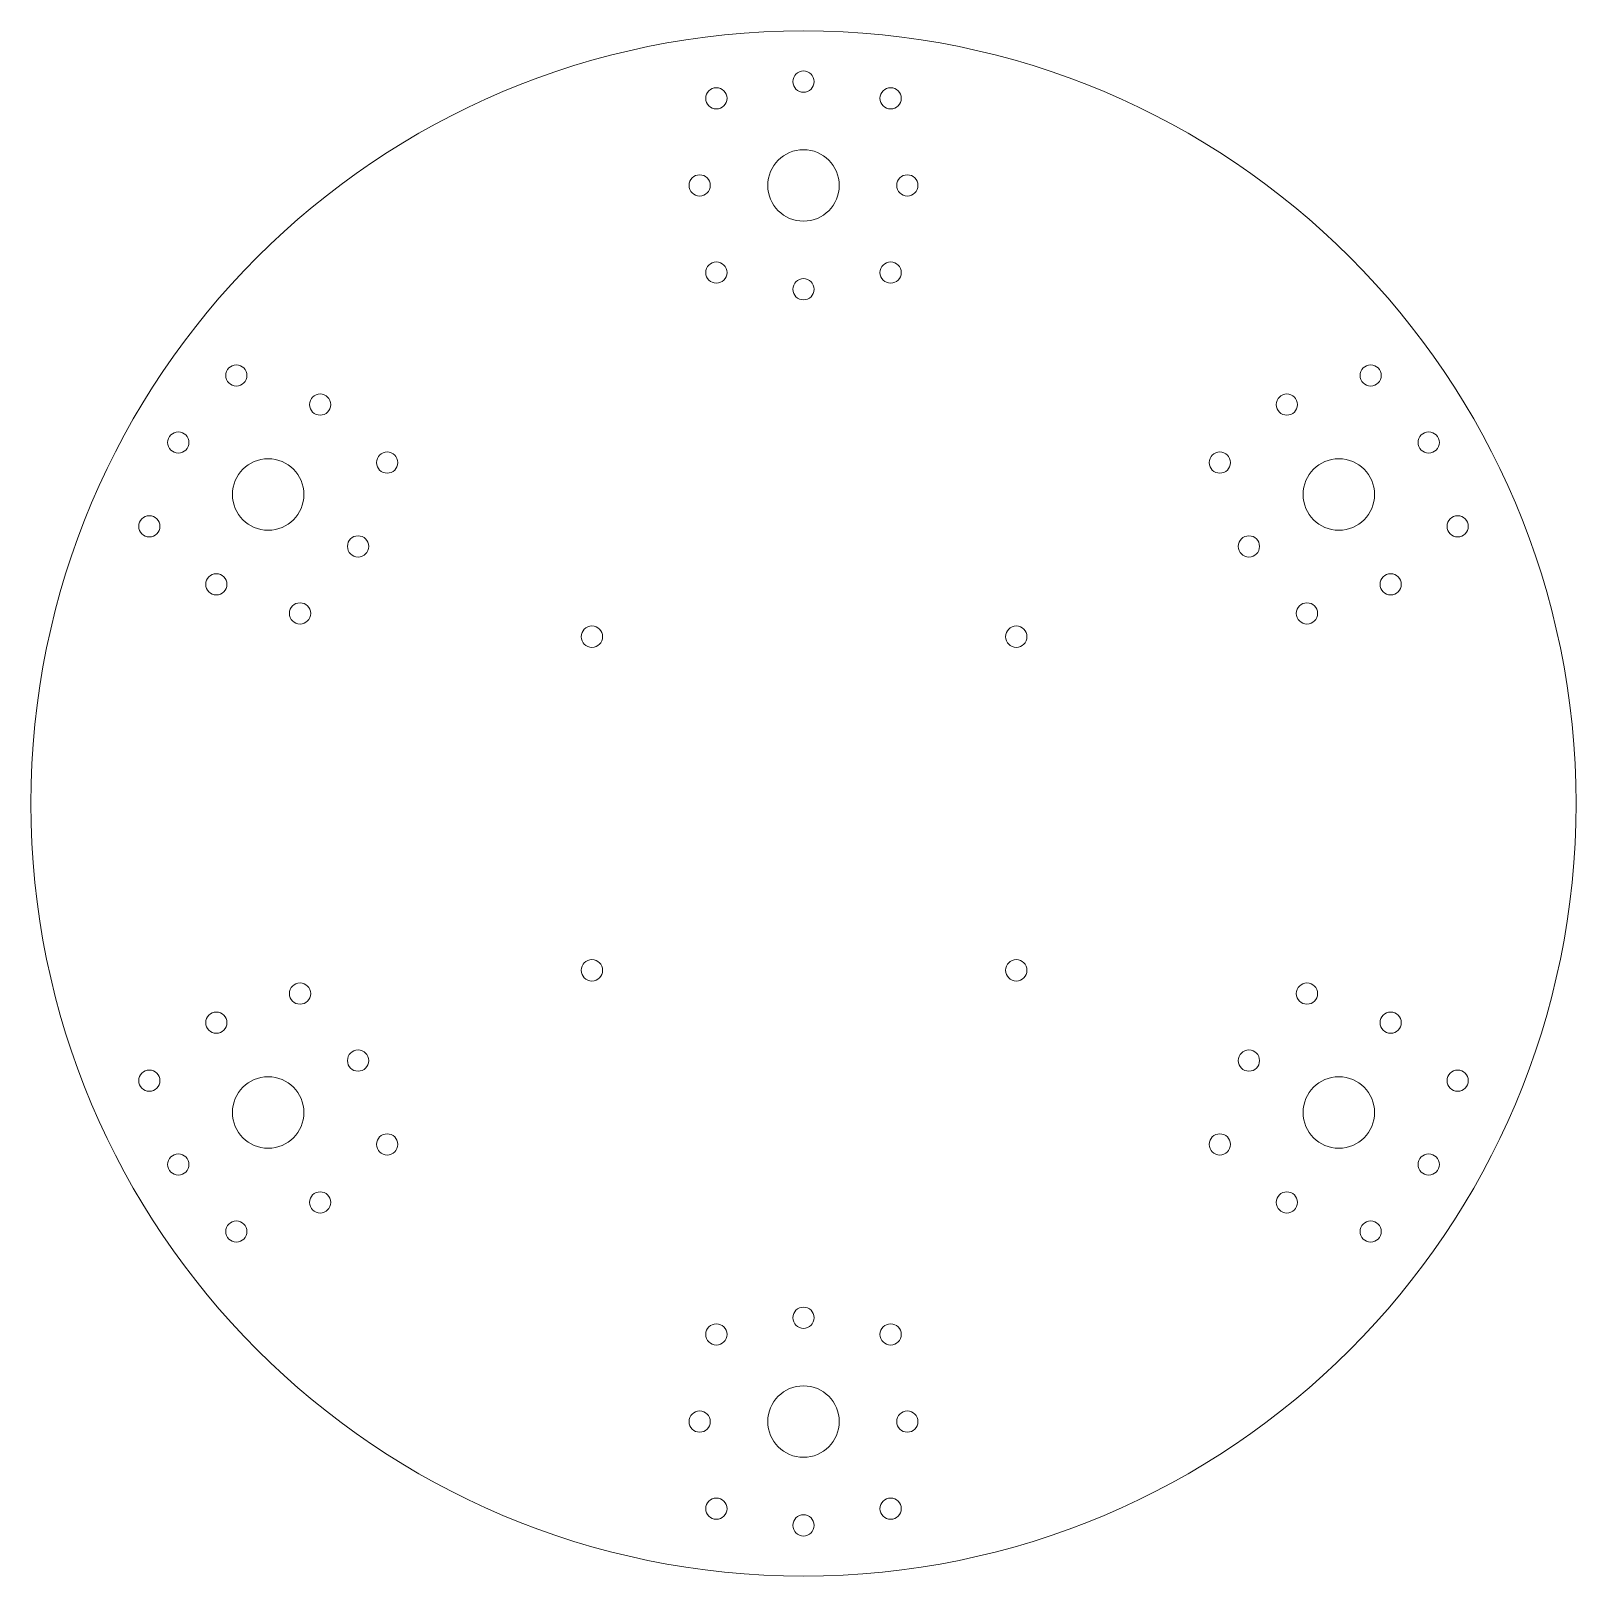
# Model space of a CAD drawing. Header units: millimetres. Extents: x -80 to 80, y -80 to 80.
import ezdxf

# ---------------------------------------------------------------- set-up
doc = ezdxf.new("R2010")
doc.units = ezdxf.units.MM

msp = doc.modelspace()

# ---------------------------------------------------------------- linework, layer by layer
at = {"color": 7, "linetype": 'Continuous', "lineweight": 15}
for centre, radius in [((0, 0), 80), ((0, 74.75), 1.1), ((-9.02, 73.02), 1.1), ((9.02, 73.02), 1.1), ((0, 64), 3.7), ((-10.75, 64), 1.1), ((10.75, 64), 1.1), ((-9.02, 54.98), 1.1), ((9.02, 54.98), 1.1), ((0, 53.25), 1.1), ((-58.73, 44.32), 1.1), ((58.73, 44.32), 1.1), ((-50.05, 41.31), 1.1), ((50.05, 41.31), 1.1), ((-64.74, 37.38), 1.1), ((64.74, 37.38), 1.1), ((-55.43, 32), 3.7), ((-43.11, 35.3), 1.1), ((43.11, 35.3), 1.1), ((55.43, 32), 3.7), ((-67.74, 28.7), 1.1), ((67.74, 28.7), 1.1), ((-46.12, 26.62), 1.1), ((46.12, 26.62), 1.1), ((-60.8, 22.69), 1.1), ((60.8, 22.69), 1.1), ((-52.13, 19.68), 1.1), ((52.13, 19.68), 1.1), ((-21.91, 17.27), 1.11), ((22.03, 17.27), 1.11), ((-21.91, -17.27), 1.11), ((22.03, -17.27), 1.11), ((-52.13, -19.68), 1.1), ((52.13, -19.68), 1.1), ((-60.8, -22.69), 1.1), ((60.8, -22.69), 1.1), ((-46.12, -26.62), 1.1), ((46.12, -26.62), 1.1), ((-67.74, -28.7), 1.1), ((-55.43, -32), 3.7), ((55.43, -32), 3.7), ((67.74, -28.7), 1.1), ((-43.11, -35.3), 1.1), ((43.11, -35.3), 1.1), ((-64.74, -37.38), 1.1), ((64.74, -37.38), 1.1), ((-50.05, -41.31), 1.1), ((50.05, -41.31), 1.1), ((-58.73, -44.32), 1.1), ((58.73, -44.32), 1.1), ((0, -53.25), 1.1), ((-9.02, -54.98), 1.1), ((9.02, -54.98), 1.1), ((0, -64), 3.7), ((-10.75, -64), 1.1), ((10.75, -64), 1.1), ((-9.02, -73.02), 1.1), ((9.02, -73.02), 1.1), ((0, -74.75), 1.1)]:
    msp.add_circle(centre, radius, dxfattribs=at)

doc.saveas('drawing.dxf')
